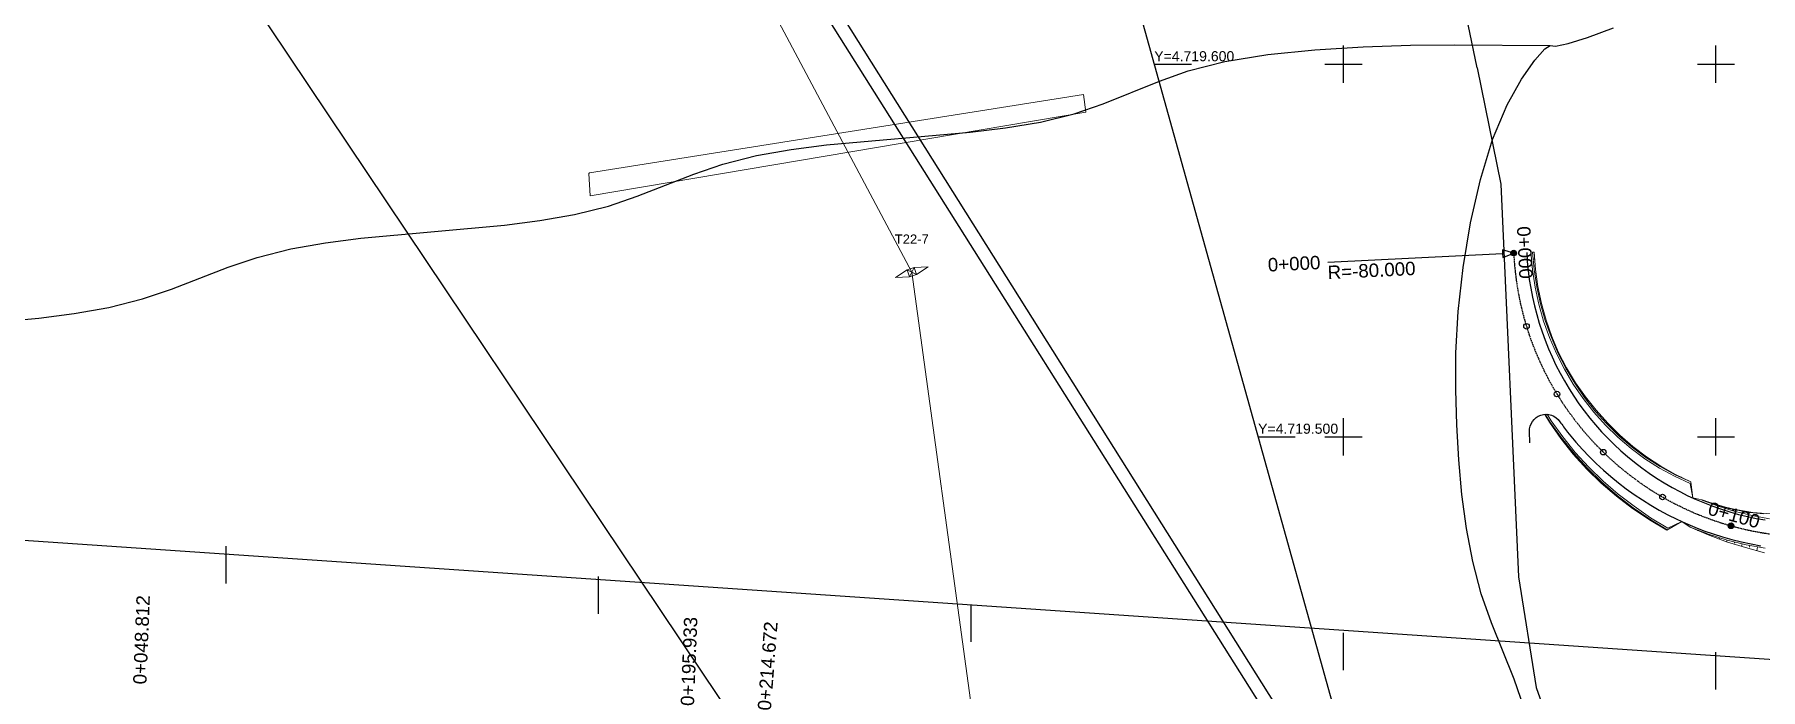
# Model space of a CAD drawing. Header units: metres. Extents: x -4 to 509425, y 7549 to 4732445.
# Drawn here: x 480648.6 to 481111.9, y 4719432.2 to 4719608 of the extents above; entities that cross this region are included whole.
import ezdxf
from ezdxf.enums import TextEntityAlignment as Align

# ---------------------------------------------------------------- set-up
doc = ezdxf.new("R2010")
doc.units = ezdxf.units.M
doc.header["$LTSCALE"] = 0.01
doc.header["$MEASUREMENT"] = 0
doc.linetypes.add('322308300149-PRV-PLA-PT-URB-220600-XREF_VIALES_1000$0$ACAD_ISO04W100', pattern=[30, 24, -3, 0, -3])
doc.layers.get('0').update_dxf_attribs({"lineweight": 0})
for name, color, linetype in [('-- cruces', 6, 'Continuous'), ('-----caminos burgos', 2, 'Continuous'), ('322308300149-PRV-PLA-PT-URB-220600-XREF_VIALES_1000$0$C-G-GRID-IMPAR', 252, 'Continuous'), ('322308300149-PRV-PLA-PT-URB-220600-XREF_VIALES_1000$0$C-G-GRID-PAR', 252, 'Continuous'), ('322308300149-PRV-PLA-PT-URB-220600-XREF_VIALES_1000$0$C-ROAD-FRAIM-IMPAR', 6, 'Continuous'), ('322308300149-PRV-PLA-PT-URB-220600-XREF_VIALES_1000$0$C-ROAD-FRAIM-PAR', 1, 'Continuous'), ('322308300149-PRV-PLA-PT-URB-220600-XREF_VIALES_1000$0$C-ROAD-LANE', 4, 'Continuous'), ('322308300149-PRV-PLA-PT-URB-220600-XREF_VIALES_1000$0$C-ROAD-TEXT-INFO-H030 CE-MI-214_5', 6, 'Continuous'), ('322308300149-PRV-PLA-PT-URB-220600-XREF_VIALES_1000$0$C-ROAD-TEXT-INFO-H030 VAR-CAM-214+815', 1, 'Continuous'), ('cauces CHE', 4, 'Continuous')]:
    doc.layers.add(name, color=color, linetype=linetype)
doc.layers.add('322308300149-PRV-PLA-PT-URB-220600-XREF_VIALES_1000$0$C-ROAD-CNTR-CAMINOS', color=1, linetype='322308300149-PRV-PLA-PT-URB-220600-XREF_VIALES_1000$0$ACAD_ISO04W100', true_color=0xff0000)
doc.layers.add('322308300149-PRV-PLA-PT-URB-220600-XREF_VIALES_1000$0$C-ROAD-TEXT-CNPK-REPOSICION-CAMINOS', color=1, linetype='Continuous', true_color=0xff0000)
doc.layers.add('322308300149-PRV-PLA-PT-URB-220600-XREF_VIALES_1000$0$C-ROAD-SLOP-CUTT-CAMINOS', color=7, linetype='Continuous', lineweight=13, true_color=0xff1f1f)
doc.layers.add('322308300149-PRV-PLA-PT-URB-220600-XREF_VIALES_1000$0$C-ROAD-SLOP-FILL-CAMINOS', color=7, linetype='Continuous', lineweight=13, true_color=0x2eb800)
for name, color, linetype, lineweight in [('Apoyos__ptw_', 7, 'Continuous', 0), ('Cañada real vía verde camino o similar__ptw_', 32, 'Continuous', 0), ('Denominación apoyos__ptw_', 7, 'Continuous', 0), ('LEAR TRAMOS AEREOS', 2, 'Continuous', 0)]:
    doc.layers.add(name, color=color, linetype=linetype, lineweight=lineweight)
doc.styles.add('322308300149-PRV-PLA-PT-URB-220600-XREF_VIALES_1000$0$Standard', font='arial.ttf')
doc.styles.get("Standard").update_dxf_attribs({"font": 'arial.ttf'})

# ---------------------------------------------------------------- blocks, each defined once
blk = doc.blocks.new('veintidos')
at = {"layer": 'Apoyos__ptw_', "linetype": 'Continuous', "flags": 128}
blk.add_lwpolyline([(480888.46, 4719545.62), (480884.72, 4719545.46), (480885.34, 4719543.56), (480882.82, 4719544.85), (480883.44, 4719542.94), (480879.7, 4719542.79), (480882.82, 4719544.85), (480884.72, 4719545.46), (480883.44, 4719542.94), (480885.34, 4719543.56)], close=True, dxfattribs=at)
at = {"layer": 'Cañada real vía verde camino o similar__ptw_', "linetype": 'Continuous', "flags": 128}
blk.add_lwpolyline([(480797.58, 4719570.83), (480930.16, 4719591.9), (480930.85, 4719587.1), (480797.76, 4719564.66), (480797.41, 4719570.66), (480797.58, 4719570.83)], dxfattribs=at)
blk.add_lwpolyline([(480797.58, 4719570.83), (480930.16, 4719591.9), (480930.85, 4719587.1), (480797.76, 4719564.66), (480797.41, 4719570.66), (480797.58, 4719570.83)], dxfattribs=at)
at = {"layer": 'Denominación apoyos__ptw_', "linetype": 'Continuous', "insert": (480884.08, 4719551.8), "char_height": 2.5, "attachment_point": 8, "line_spacing_factor": 0.5}
blk.add_mtext('T22-7', dxfattribs=at)

msp = doc.modelspace()

# ---------------------------------------------------------------- linework, layer by layer
at = {"layer": '-- cruces'}
for points in [[(480412.757, 4720055.433), (483223.023, 4715866.265), (480749.508, 4719797.246)], [(480774.321, 4719750.592), (483223.023, 4715866.265)]]:
    msp.add_lwpolyline(points, dxfattribs=at)
at = {"layer": '-----caminos burgos'}
for points in [[(481035.876, 4719598.994, 676.964), (481033.503, 4719610.7, 676.915)], [(481035.876, 4719598.994, 676.964), (481042.2, 4719567.799, 677.026), (481047, 4719462.399, 677.841), (481051.7, 4719432.699, 678.124), (481073.06, 4719372.93, 678.509), (481080.435, 4719345.89, 678.77)]]:
    msp.add_polyline3d(points, dxfattribs=at)
at = {"layer": '322308300149-PRV-PLA-PT-URB-220600-XREF_VIALES_1000$0$C-G-GRID-IMPAR', "lineweight": -3, "flags": 128}
for points in [[(481000, 4719595), (481000, 4719605)], [(481100, 4719595), (481100, 4719605)], [(480949.172, 4719600), (480959.172, 4719600)], [(480995, 4719600), (481005, 4719600)], [(481095, 4719600), (481105, 4719600)], [(481000, 4719495), (481000, 4719505)], [(481100, 4719495), (481100, 4719505)], [(480977.063, 4719500), (480987.063, 4719500)], [(480995, 4719500), (481005, 4719500)], [(481095, 4719500), (481105, 4719500)]]:
    msp.add_lwpolyline(points, dxfattribs=at)
at = {"layer": '322308300149-PRV-PLA-PT-URB-220600-XREF_VIALES_1000$0$C-G-GRID-PAR', "lineweight": -3, "flags": 128}
for points in [[(480700, 4719460.613), (480700, 4719470.613)], [(480800, 4719452.484), (480800, 4719462.484)], [(480900, 4719444.936), (480900, 4719454.936)], [(481000, 4719437.387), (481000, 4719447.387)], [(481100, 4719432.161), (481100, 4719442.161)]]:
    msp.add_lwpolyline(points, dxfattribs=at)
at = {"layer": '322308300149-PRV-PLA-PT-URB-220600-XREF_VIALES_1000$0$C-ROAD-CNTR-CAMINOS', "lineweight": -3, "flags": 128}
msp.add_lwpolyline([(481045.694, 4719549.307, 0.3588149), (481114.06, 4719473.982, -0.3987201), (481182.183, 4719387.502), (481162.67, 4719175.047)], format="xyb", dxfattribs=at)
msp.add_lwpolyline([(481045.694, 4719549.307, 0.3588149), (481114.06, 4719473.982, -0.3987201), (481182.183, 4719387.502), (481162.67, 4719175.047)], format="xyb", dxfattribs=at)
at = {"layer": '322308300149-PRV-PLA-PT-URB-220600-XREF_VIALES_1000$0$C-ROAD-FRAIM-IMPAR', "lineweight": -3, "flags": 128}
msp.add_lwpolyline([(480925.439, 4719685.092), (481126.931, 4718962.665), (481367.74, 4719029.829), (481166.248, 4719752.256), (480925.439, 4719685.092)], dxfattribs=at)
at = {"layer": '322308300149-PRV-PLA-PT-URB-220600-XREF_VIALES_1000$0$C-ROAD-FRAIM-PAR', "lineweight": -3, "flags": 128}
msp.add_lwpolyline([(480453.999, 4719234.591), (481202.263, 4719183.59), (481219.264, 4719433.011), (480471, 4719484.012), (480453.999, 4719234.591)], dxfattribs=at)
at = {"layer": '322308300149-PRV-PLA-PT-URB-220600-XREF_VIALES_1000$0$C-ROAD-LANE', "flags": 128}
for points in [[(481049.19, 4719549.475), (481049.344, 4719547.061), (481049.574, 4719544.653), (481049.881, 4719542.254), (481050.263, 4719539.865), (481050.721, 4719537.49), (481051.253, 4719535.13), (481051.86, 4719532.788), (481052.54, 4719530.467), (481053.294, 4719528.168), (481054.12, 4719525.895), (481055.017, 4719523.648), (481055.985, 4719521.432), (481057.022, 4719519.246), (481058.128, 4719517.095), (481059.302, 4719514.98), (481060.542, 4719512.903), (481061.846, 4719510.866), (481063.215, 4719508.871), (481064.646, 4719506.921), (481066.138, 4719505.017), (481067.689, 4719503.161), (481069.299, 4719501.355), (481070.964, 4719499.601), (481072.684, 4719497.9), (481074.458, 4719496.255), (481076.282, 4719494.666), (481078.155, 4719493.136), (481080.076, 4719491.666), (481082.043, 4719490.257), (481084.053, 4719488.912), (481086.105, 4719487.63), (481088.196, 4719486.414), (481090.324, 4719485.265), (481092.488, 4719484.183), (481094.685, 4719483.171), (481096.913, 4719482.229), (481099.169, 4719481.357), (481101.452, 4719480.557), (481103.759, 4719479.83), (481106.088, 4719479.176), (481108.436, 4719478.596), (481110.802, 4719478.091), (481113.182, 4719477.66)], [(481060.176, 4719501.277), (481062.39, 4719498.587), (481064.147, 4719496.616), (481065.965, 4719494.701), (481067.842, 4719492.845), (481069.778, 4719491.049), (481071.769, 4719489.315), (481073.814, 4719487.645), (481075.911, 4719486.04), (481078.057, 4719484.503), (481080.251, 4719483.034), (481082.49, 4719481.635), (481084.773, 4719480.308), (481087.096, 4719479.054), (481089.458, 4719477.873), (481091.856, 4719476.768), (481094.288, 4719475.739), (481096.751, 4719474.788), (481099.242, 4719473.915), (481101.761, 4719473.121), (481104.303, 4719472.408), (481106.866, 4719471.774), (481109.448, 4719471.223), (481112.046, 4719470.753)]]:
    msp.add_lwpolyline(points, dxfattribs=at)
at = {"layer": '322308300149-PRV-PLA-PT-URB-220600-XREF_VIALES_1000$0$C-ROAD-LANE', "lineweight": -3, "flags": 128}
msp.add_lwpolyline([(481050.037, 4719498.378), (481049.912, 4719501.376, -0.7602096), (481058.079, 4719504.04, 0.0158122), (481060.176, 4719501.277)], format="xyb", dxfattribs=at)
at = {"layer": '322308300149-PRV-PLA-PT-URB-220600-XREF_VIALES_1000$0$C-ROAD-SLOP-CUTT-CAMINOS', "flags": 128}
for points in [[(481050.288, 4719549.528), (481050.71, 4719544.836), (481050.71, 4719544.836), (481051.427, 4719540.184), (481051.427, 4719540.184), (481052.436, 4719535.589), (481052.436, 4719535.589), (481053.735, 4719531.072), (481053.735, 4719531.072), (481055.317, 4719526.65), (481055.317, 4719526.65), (481057.176, 4719522.342), (481057.176, 4719522.342), (481059.305, 4719518.166), (481059.305, 4719518.166), (481061.696, 4719514.14), (481061.696, 4719514.14), (481064.338, 4719510.282), (481064.338, 4719510.282), (481067.221, 4719506.608), (481067.221, 4719506.608), (481070.333, 4719503.135), (481070.333, 4719503.135), (481073.663, 4719499.881), (481073.663, 4719499.881), (481077.195, 4719496.862), (481077.195, 4719496.862), (481080.916, 4719494.095), (481080.916, 4719494.095), (481084.809, 4719491.597), (481084.809, 4719491.597), (481088.858, 4719489.387), (481088.858, 4719489.387), (481093.045, 4719487.485), (481093.045, 4719487.485), (481093.777, 4719483.579)], [(481051.144, 4719549.569), (481050.738, 4719549.549)], [(481050.738, 4719549.549), (481051.157, 4719544.886), (481051.157, 4719544.886), (481051.87, 4719540.261), (481051.87, 4719540.261), (481052.874, 4719535.694), (481052.874, 4719535.694), (481054.165, 4719531.204), (481054.165, 4719531.204), (481055.738, 4719526.809), (481055.738, 4719526.809), (481057.586, 4719522.527), (481057.586, 4719522.527), (481059.703, 4719518.376), (481059.703, 4719518.376), (481062.08, 4719514.375), (481062.08, 4719514.375), (481064.706, 4719510.54), (481064.706, 4719510.54), (481067.573, 4719506.888), (481067.573, 4719506.888), (481070.667, 4719503.437), (481070.667, 4719503.437), (481073.977, 4719500.203), (481073.977, 4719500.203), (481077.488, 4719497.203), (481077.488, 4719497.203), (481081.187, 4719494.454), (481081.187, 4719494.454), (481085.058, 4719491.972), (481085.058, 4719491.972), (481089.083, 4719489.777), (481089.083, 4719489.777), (481093.245, 4719487.888), (481093.245, 4719487.888), (481093.777, 4719483.579)], [(481051.471, 4719545.858), (481051.073, 4719545.819)], [(481051.308, 4719547.713), (481051.106, 4719547.699)], [(481051.144, 4719549.569), (481051.553, 4719544.93), (481051.553, 4719544.93), (481052.214, 4719540.321), (481052.214, 4719540.321), (481053.162, 4719535.763), (481053.162, 4719535.763), (481054.397, 4719531.275), (481054.397, 4719531.275), (481055.945, 4719526.887), (481055.945, 4719526.887), (481057.751, 4719522.601), (481057.751, 4719522.601), (481059.878, 4719518.469), (481059.878, 4719518.469), (481062.305, 4719514.512), (481062.305, 4719514.512), (481064.953, 4719510.712), (481064.953, 4719510.712), (481067.836, 4719507.098), (481067.836, 4719507.098), (481070.943, 4719503.686), (481070.943, 4719503.686), (481074.211, 4719500.443), (481074.211, 4719500.443), (481077.676, 4719497.421), (481077.676, 4719497.421), (481081.33, 4719494.643), (481081.33, 4719494.643), (481085.16, 4719492.127), (481085.16, 4719492.127), (481089.153, 4719489.898), (481089.153, 4719489.898), (481093.272, 4719487.942), (481093.272, 4719487.942), (481093.777, 4719483.579)], [(481051.685, 4719544.008), (481051.492, 4719543.984)], [(481051.949, 4719542.165), (481051.585, 4719542.111)], [(481052.214, 4719540.321), (481052.042, 4719540.291)], [(481052.593, 4719538.498), (481052.272, 4719538.435)], [(481052.972, 4719536.675), (481052.823, 4719536.641)], [(481053.409, 4719534.866), (481053.132, 4719534.796)], [(481053.903, 4719533.071), (481053.776, 4719533.035)], [(481054.397, 4719531.275), (481054.165, 4719531.204)], [(481055.016, 4719529.52), (481054.905, 4719529.483)], [(481055.635, 4719527.765), (481055.423, 4719527.688)], [(481056.306, 4719526.03), (481056.207, 4719525.991)], [(481057.029, 4719524.315), (481056.847, 4719524.24)], [(481057.751, 4719522.601), (481057.669, 4719522.564)], [(481058.602, 4719520.948), (481058.433, 4719520.867)], [(481059.453, 4719519.295), (481059.366, 4719519.251)], [(481060.364, 4719517.677), (481060.178, 4719517.576)], [(481061.334, 4719516.095), (481061.232, 4719516.035)], [(481062.305, 4719514.512), (481062.08, 4719514.375)], [(481063.364, 4719512.992), (481063.247, 4719512.916)], [(481064.423, 4719511.472), (481064.181, 4719511.307)], [(481065.529, 4719509.989), (481065.404, 4719509.899)], [(481066.683, 4719508.543), (481066.426, 4719508.349)], [(481054.047, 4719506.02), (481055.299, 4719503.958), (481055.299, 4719503.958), (481058.359, 4719499.543), (481058.359, 4719499.543), (481061.679, 4719495.305), (481061.679, 4719495.305), (481065.299, 4719491.304), (481065.299, 4719491.304), (481069.188, 4719487.552), (481069.188, 4719487.552), (481073.299, 4719484.03), (481073.299, 4719484.03), (481077.616, 4719480.743), (481077.616, 4719480.743), (481082.123, 4719477.7), (481082.123, 4719477.7), (481086.821, 4719474.931), (481086.821, 4719474.931), (481090.865, 4719477.214)], [(481054.143, 4719506.026), (481055.398, 4719504.027), (481055.398, 4719504.027), (481058.517, 4719499.669), (481058.517, 4719499.669), (481061.896, 4719495.501), (481061.896, 4719495.501), (481065.523, 4719491.534), (481065.523, 4719491.534), (481069.385, 4719487.781), (481069.385, 4719487.781), (481073.466, 4719484.251), (481073.466, 4719484.251), (481077.753, 4719480.951), (481077.753, 4719480.951), (481082.231, 4719477.886), (481082.231, 4719477.886), (481086.883, 4719475.056), (481086.883, 4719475.056), (481090.865, 4719477.214)], [(481054.677, 4719506.021), (481055.767, 4719504.285), (481055.767, 4719504.285), (481058.869, 4719499.95), (481058.869, 4719499.95), (481062.23, 4719495.803), (481062.23, 4719495.803), (481065.837, 4719491.856), (481065.837, 4719491.856), (481069.678, 4719488.122), (481069.678, 4719488.122), (481073.738, 4719484.61), (481073.738, 4719484.61), (481078.002, 4719481.326), (481078.002, 4719481.326), (481082.455, 4719478.276), (481082.455, 4719478.276), (481087.083, 4719475.459), (481087.083, 4719475.459), (481090.865, 4719477.214)], [(481054.743, 4719504.874), (481054.829, 4719504.934)], [(481067.836, 4719507.098), (481067.704, 4719506.993)], [(481069.079, 4719505.733), (481068.81, 4719505.508)], [(481070.321, 4719504.369), (481070.185, 4719504.248)], [(481055.911, 4719503.075), (481055.967, 4719503.115)], [(481057.135, 4719501.309), (481057.27, 4719501.413)], [(481058.359, 4719499.543), (481058.438, 4719499.606)], [(481071.596, 4719503.038), (481071.329, 4719502.79)], [(481072.903, 4719501.74), (481072.778, 4719501.619)], [(481074.211, 4719500.443), (481073.977, 4719500.203)], [(481075.597, 4719499.234), (481075.489, 4719499.119)], [(481059.687, 4719497.848), (481059.869, 4719498.002)], [(481061.015, 4719496.152), (481061.118, 4719496.243)], [(481062.403, 4719494.504), (481062.622, 4719494.707)], [(481076.983, 4719498.025), (481076.786, 4719497.803)], [(481078.407, 4719496.865), (481078.317, 4719496.759)], [(481079.868, 4719495.754), (481079.708, 4719495.554)], [(481081.33, 4719494.643), (481081.259, 4719494.548)], [(481063.851, 4719492.904), (481063.962, 4719493.012)], [(481065.299, 4719491.304), (481065.523, 4719491.534)], [(481066.855, 4719489.803), (481066.961, 4719489.918)], [(481082.862, 4719493.637), (481082.735, 4719493.461)], [(481084.394, 4719492.63), (481084.339, 4719492.549)], [(481085.959, 4719491.681), (481085.863, 4719491.533)], [(481087.556, 4719490.79), (481087.514, 4719490.722)], [(481089.153, 4719489.898), (481089.083, 4719489.777)], [(481068.41, 4719488.303), (481068.612, 4719488.531)], [(481070.01, 4719486.848), (481070.106, 4719486.961)], [(481071.655, 4719485.439), (481071.834, 4719485.663)], [(481090.801, 4719489.116), (481090.774, 4719489.068)], [(481092.448, 4719488.333), (481092.413, 4719488.266)], [(481093.458, 4719486.164), (481093.398, 4719486.043)], [(481093.474, 4719486.197), (481093.466, 4719486.181)], [(481073.299, 4719484.03), (481073.383, 4719484.14)], [(481075.026, 4719482.715), (481075.181, 4719482.931)], [(481076.752, 4719481.401), (481076.824, 4719481.506)], [(481078.517, 4719480.135), (481078.649, 4719480.338)], [(481080.32, 4719478.917), (481080.38, 4719479.015)], [(481082.123, 4719477.7), (481082.231, 4719477.886)], [(481084.002, 4719476.592), (481084.047, 4719476.673)], [(481088.476, 4719475.919), (481088.536, 4719476.04)], [(481085.881, 4719475.484), (481085.953, 4719475.622)], [(481088.439, 4719475.844), (481088.457, 4719475.881)]]:
    msp.add_lwpolyline(points, dxfattribs=at)
at = {"layer": '322308300149-PRV-PLA-PT-URB-220600-XREF_VIALES_1000$0$C-ROAD-SLOP-FILL-CAMINOS', "flags": 128}
for points in [[(481093.777, 4719483.579), (481096.164, 4719483.089), (481096.164, 4719483.089), (481100.597, 4719481.387), (481100.597, 4719481.387), (481105.128, 4719479.966), (481105.128, 4719479.966), (481109.738, 4719478.83), (481109.738, 4719478.83), (481114.411, 4719477.984)], [(481093.777, 4719483.579), (481096.169, 4719483.101), (481096.169, 4719483.101), (481100.667, 4719481.588), (481100.667, 4719481.588), (481105.26, 4719480.437), (481105.26, 4719480.437), (481109.917, 4719479.668), (481109.917, 4719479.668), (481114.602, 4719479.266)], [(481094.255, 4719483.484), (481094.254, 4719483.481)], [(481096.166, 4719483.095), (481096.164, 4719483.089)], [(481097.968, 4719482.495), (481097.937, 4719482.408)], [(481099.739, 4719481.809), (481099.71, 4719481.728)], [(481101.585, 4719481.358), (481101.503, 4719481.103)], [(481103.369, 4719480.716), (481103.315, 4719480.534)], [(481090.865, 4719477.214), (481093.064, 4719475.713), (481093.064, 4719475.713), (481097.964, 4719473.833), (481097.964, 4719473.833), (481102.972, 4719472.261), (481102.972, 4719472.261), (481108.068, 4719471.006), (481108.068, 4719471.006), (481113.233, 4719470.071)], [(481090.865, 4719477.214), (481093.056, 4719475.694), (481093.056, 4719475.694), (481097.895, 4719473.634), (481097.895, 4719473.634), (481102.846, 4719471.811), (481102.846, 4719471.811), (481107.903, 4719470.23), (481107.903, 4719470.23), (481113.055, 4719468.876)], [(481091.303, 4719476.91), (481091.305, 4719476.914)], [(481105.26, 4719480.437), (481105.128, 4719479.966)], [(481107.047, 4719479.82), (481106.972, 4719479.511)], [(481108.986, 4719479.822), (481108.816, 4719479.057)], [(481110.764, 4719479.124), (481110.673, 4719478.661)], [(481093.06, 4719475.704), (481093.064, 4719475.713)], [(481094.992, 4719474.87), (481095.024, 4719474.961)], [(481096.956, 4719474.127), (481096.984, 4719474.209)], [(481098.885, 4719473.269), (481098.966, 4719473.518)], [(481100.917, 4719472.715), (481100.969, 4719472.89)], [(481102.846, 4719471.811), (481102.972, 4719472.261)], [(481104.94, 4719471.469), (481105.011, 4719471.759)], [(481106.891, 4719470.546), (481107.049, 4719471.257)], [(481109.017, 4719470.389), (481109.101, 4719470.819)], [(481110.994, 4719469.417), (481111.167, 4719470.445)]]:
    msp.add_lwpolyline(points, dxfattribs=at)
at = {"layer": '322308300149-PRV-PLA-PT-URB-220600-XREF_VIALES_1000$0$C-ROAD-SLOP-FILL-CAMINOS', "lineweight": -3}
msp.add_polyline3d([(481096.169, 4719483.101, 676.72), (481097.955, 4719482.453, 676.724), (481099.759, 4719481.862, 676.728), (481101.578, 4719481.327, 676.731), (481103.412, 4719480.85, 676.734), (481105.26, 4719480.437, 676.732), (481107.117, 4719480.086, 676.728), (481108.983, 4719479.793, 676.724), (481110.853, 4719479.558, 676.719), (481112.727, 4719479.383, 676.713)], dxfattribs=at)
at = {"layer": '322308300149-PRV-PLA-PT-URB-220600-XREF_VIALES_1000$0$C-ROAD-TEXT-CNPK-REPOSICION-CAMINOS'}
for centre, radius in [((481045.694, 4719549.307), 0.75), ((481045.694, 4719549.307), 0.6), ((481045.694, 4719549.307), 0.45), ((481045.694, 4719549.307), 0.3), ((481045.694, 4719549.307), 0.15), ((481049.127, 4719529.657), 0.75), ((481057.316, 4719511.467), 0.75), ((481069.75, 4719495.869), 0.75), ((481085.657, 4719483.831), 0.75), ((481104.047, 4719476.104), 0.75), ((481104.047, 4719476.104), 0.6), ((481104.047, 4719476.104), 0.45), ((481104.047, 4719476.104), 0.3), ((481104.047, 4719476.104), 0.15)]:
    msp.add_circle(centre, radius, dxfattribs=at)
at = {"layer": '322308300149-PRV-PLA-PT-URB-220600-XREF_VIALES_1000$0$C-ROAD-TEXT-INFO-H030 VAR-CAM-214+815', "lineweight": -3, "flags": 128}
msp.add_lwpolyline([(480995.751, 4719546.908), (481042.697, 4719549.163), (481042.745, 4719548.164), (481045.694, 4719549.307), (481042.649, 4719550.162), (481042.697, 4719549.163)], dxfattribs=at)
at = {"layer": 'cauces CHE'}
for points in [[(481055.479, 4719605.035), (481056.877, 4719604.872), (481060.35, 4719605.571), (481065.542, 4719607.147), (481072.532, 4719609.798)], [(480611.109, 4719528.334), (480649.682, 4719531.879), (480659.186, 4719533.092), (480668.51, 4719534.737), (480677.574, 4719537.006), (480685.329, 4719539.628), (480700.568, 4719545.529), (480708.32, 4719548.155), (480717.38, 4719550.43), (480726.697, 4719552.081), (480736.194, 4719553.298), (480774.745, 4719556.802), (480784.244, 4719558.012), (480793.563, 4719559.656), (480802.622, 4719561.928), (480810.371, 4719564.56), (480825.588, 4719570.501), (480833.328, 4719573.155), (480842.373, 4719575.459), (480851.68, 4719577.133), (480861.171, 4719578.361), (480899.764, 4719581.76), (480909.288, 4719582.909), (480918.632, 4719584.493), (480927.706, 4719586.729), (480935.45, 4719589.37), (480950.599, 4719595.475), (480958.285, 4719598.259), (480968.156, 4719600.745), (480979.699, 4719602.571), (480992.277, 4719603.832), (481005.245, 4719604.634), (481017.962, 4719605.077), (481029.787, 4719605.255), (481055.479, 4719605.035)], [(481048.527, 4719427.152), (481045.84, 4719434.897), (481039.741, 4719450.084), (481036.999, 4719457.803), (481034.69, 4719466.479), (481033.009, 4719475.411), (481031.809, 4719484.537), (481030.98, 4719493.807), (481030.439, 4719503.181), (481030.129, 4719512.623), (481030.141, 4719522.505), (481030.793, 4719533.611), (481032.106, 4719545.451), (481034.086, 4719557.465), (481036.736, 4719569.101), (481040.039, 4719579.816), (481043.915, 4719589.094), (481047.754, 4719595.979), (481051.329, 4719601.066), (481054.075, 4719604.161), (481055.479, 4719605.035)]]:
    msp.add_lwpolyline(points, dxfattribs=at)
at = {"layer": 'LEAR TRAMOS AEREOS'}
msp.add_lwpolyline([(479999.532, 4720412.989), (480318.726, 4720099.483), (480678.371, 4719931.003), (480884.093, 4719544.191), (481062.712, 4718241.102)], dxfattribs=at)

# ---------------------------------------------------------------- block references
msp.add_blockref('veintidos', (0, 0))

# ---------------------------------------------------------------- texts
at = {"layer": '322308300149-PRV-PLA-PT-URB-220600-XREF_VIALES_1000$0$C-G-GRID-IMPAR', "style": '322308300149-PRV-PLA-PT-URB-220600-XREF_VIALES_1000$0$Standard'}
for s, p in [('Y=4.719.600', (480949.173, 4719600)), ('Y=4.719.500', (480977.064, 4719500))]:
    msp.add_text(s, height=2.7, dxfattribs=at).set_placement(p, align=Align.BOTTOM_LEFT)
at = {"layer": '322308300149-PRV-PLA-PT-URB-220600-XREF_VIALES_1000$0$C-ROAD-TEXT-CNPK-REPOSICION-CAMINOS', "style": '322308300149-PRV-PLA-PT-URB-220600-XREF_VIALES_1000$0$Standard'}
for s, rotation, p in [('0+000', 272.75009, (481048.69, 4719549.451)), ('0+100', 344.36981, (481104.855, 4719478.993))]:
    msp.add_text(s, height=3.6, rotation=rotation, dxfattribs=at).set_placement(p, align=Align.MIDDLE_CENTER)
at = {"layer": '322308300149-PRV-PLA-PT-URB-220600-XREF_VIALES_1000$0$C-ROAD-TEXT-INFO-H030 CE-MI-214_5', "style": '322308300149-PRV-PLA-PT-URB-220600-XREF_VIALES_1000$0$Standard'}
for s, rotation, p in [('0+048.812', 87.74124, (480676.802, 4719433.547)), ('0+195.933', 87.74124, (480823.809, 4719427.748)), ('0+214.672', 85.59396, (480844.46, 4719426.546))]:
    msp.add_text(s, height=3.6, rotation=rotation, dxfattribs=at).set_placement(p, align=Align.MIDDLE_LEFT)
at = {"layer": '322308300149-PRV-PLA-PT-URB-220600-XREF_VIALES_1000$0$C-ROAD-TEXT-INFO-H030 VAR-CAM-214+815', "style": '322308300149-PRV-PLA-PT-URB-220600-XREF_VIALES_1000$0$Standard'}
msp.add_text('0+000', height=3.6, rotation=2.75009, dxfattribs=at).set_placement((480979.677, 4719546.136), align=Align.MIDDLE_LEFT)
msp.add_text('R=-80.000', height=3.6, rotation=2.75009, dxfattribs=at).set_placement((481019.243, 4719547.035), align=Align.TOP_RIGHT)

doc.saveas('drawing.dxf')
